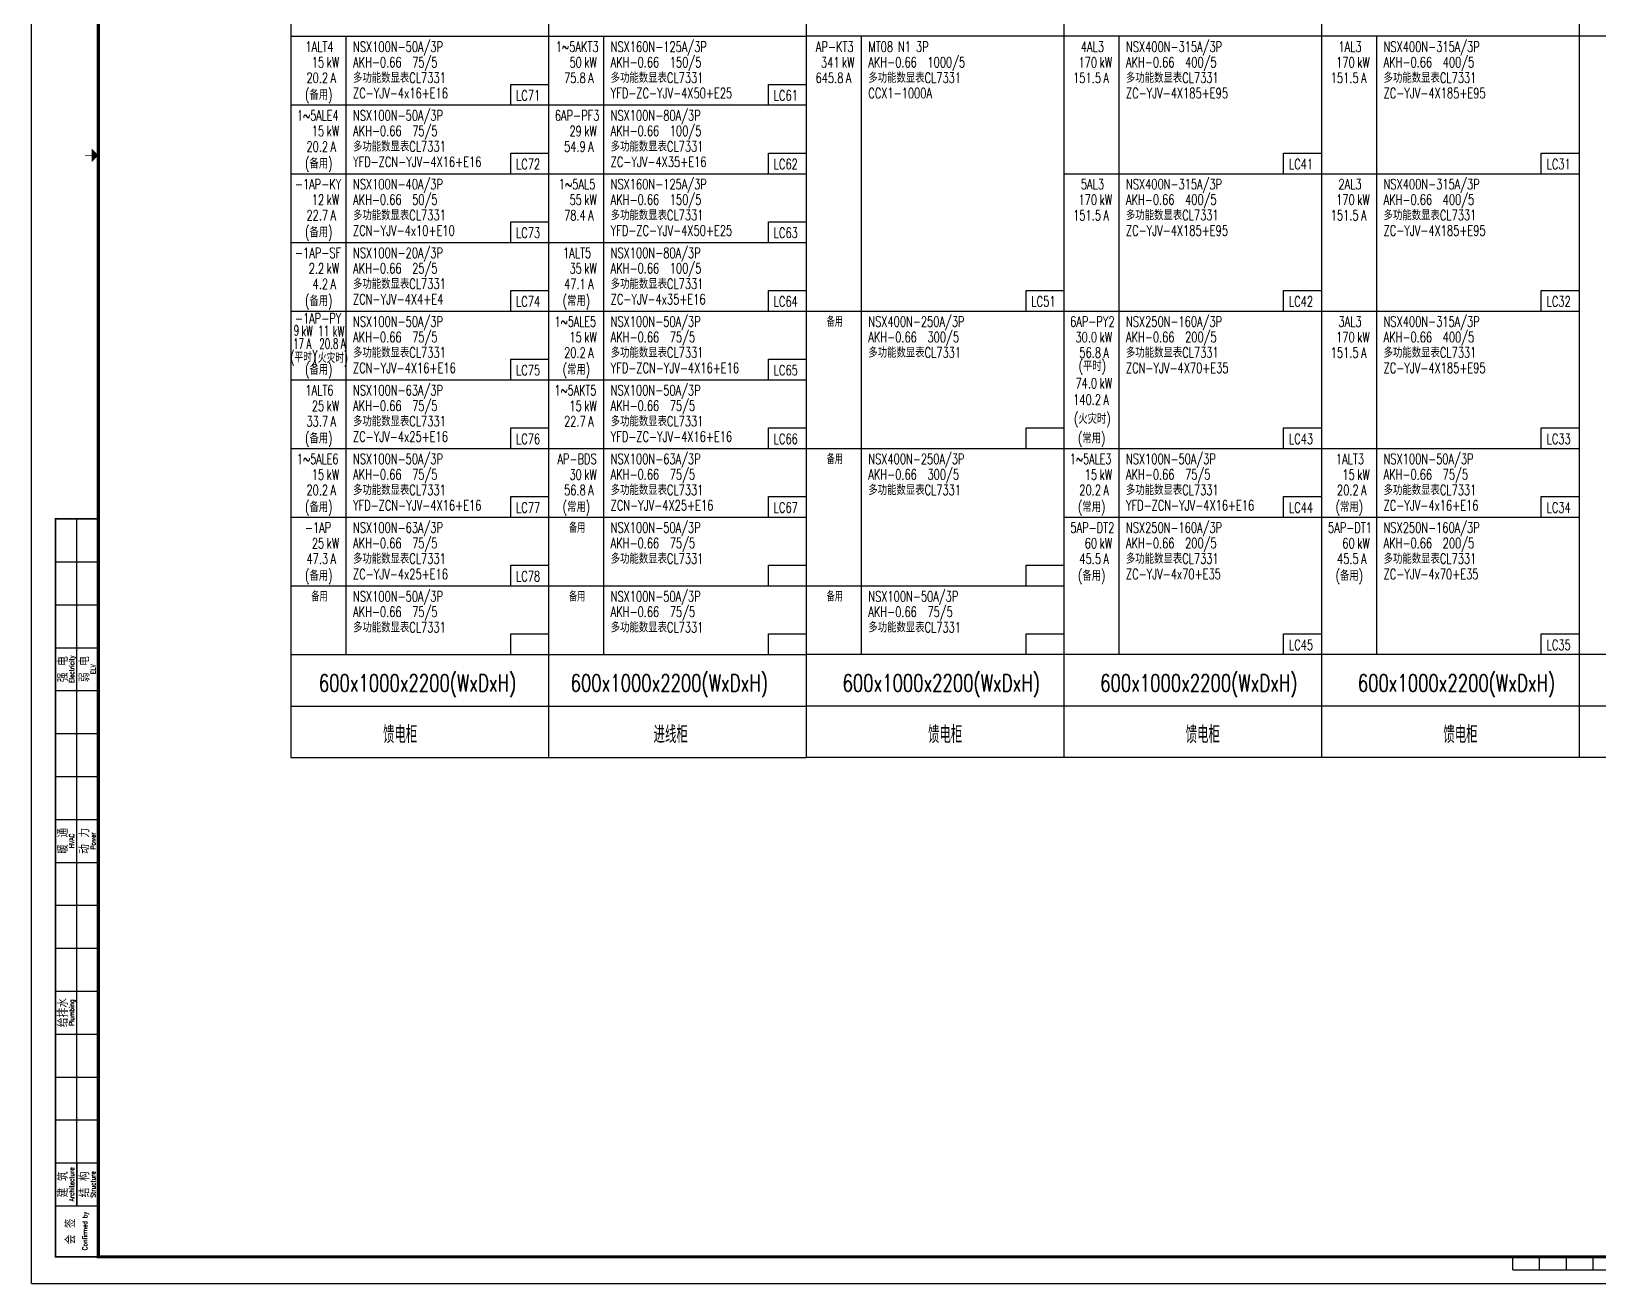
# Model space of a CAD drawing. Extents: x -336391 to 664021, y -458009 to -178412.
# Drawn here: x 297610 to 356012, y -458009 to -411342 of the extents above; entities that cross this region are included whole.
import ezdxf
from ezdxf.enums import TextEntityAlignment as Align

# ---------------------------------------------------------------- set-up
doc = ezdxf.new("R2010")
doc.units = 0
doc.header["$LTSCALE"] = 1000
doc.header["$MEASUREMENT"] = 0
for name, color, linetype in [('A-墙线', 7, 'CONTINUOUS'), ('图框', 7, 'CONTINUOUS'), ('电气-文字', 4, 'CONTINUOUS')]:
    doc.layers.add(name, color=color, linetype=linetype)
doc.styles.add('HZ', font='tjromans.shx', dxfattribs={"width": 0.75, "bigfont": 'tjhztxt.shx'})
doc.styles.add('TKZ2_tjkts.shx', font='tjromant.shx', dxfattribs={"bigfont": 'tjkts.shx'})

# ---------------------------------------------------------------- blocks, each defined once
blk = doc.blocks.new('tk2')
at = {"layer": '图框'}
for p, q in [((0, 0), (0, 84100)), ((1700, 2900), (1700, 28500)), ((900, 26900), (2500, 26900)), ((900, 25300), (2500, 25300)), ((900, 23700), (2500, 23700)), ((900, 22100), (2500, 22100)), ((900, 20500), (2500, 20500)), ((900, 18900), (2500, 18900)), ((900, 17300), (2500, 17300)), ((900, 15700), (2500, 15700)), ((900, 14100), (2500, 14100)), ((900, 12500), (2500, 12500)), ((900, 10900), (2500, 10900)), ((900, 9300), (2500, 9300)), ((900, 7700), (2500, 7700)), ((900, 6100), (2500, 6100)), ((900, 4500), (2500, 4500)), ((1700, 4500), (1700, 2900)), ((900, 2900), (2500, 2900)), ((55200, 511), (55200, 1011)), ((56200, 511), (56200, 1011)), ((57200, 511), (57200, 1011)), ((58200, 511), (58200, 1011)), ((0, 0), (118900, 0)), ((55200, 511), (65200, 511))]:
    blk.add_line(p, q, dxfattribs=at)
at = {"layer": '图框', "const_width": 120}
blk.add_lwpolyline([(117900, 1000), (117900, 83100), (2500, 83100), (2500, 1000)], close=True, dxfattribs=at)
at = {"layer": '图框'}
for points, const_width in [([(2250, 42050), (2000, 42050)], 30), ([(2500, 1000), (900, 1000), (900, 28500), (2500, 28500)], 60)]:
    blk.add_lwpolyline(points, dxfattribs=dict(at, const_width=const_width))
blk.add_solid([(2250, 41800), (2250, 42300), (2500, 42050)], dxfattribs=at)
at = {"layer": '图框', "style": 'TKZ2_tjkts.shx', "width": 0.8}
for s, p in [('Electricity', (1502, 22900)), ('ELV', (2302, 22900)), ('HVAC', (1502, 16500)), ('Power', (2302, 16500)), ('Plumbing', (1502, 10100)), ('Architecture', (1502, 3700)), ('Structure', (2302, 3700)), ('Confirmed by', (1995, 1961))]:
    blk.add_text(s, height=180, rotation=90, dxfattribs=at).set_placement(p, align=Align.MIDDLE_CENTER)
at = {"layer": '图框', "style": 'TKZ2_tjkts.shx'}
for s, p in [('强 电', (1179, 22900)), ('弱 电', (1979, 22900)), ('暖 通', (1179, 16500)), ('动 力', (1979, 16500)), ('给排水', (1179, 10100)), ('建 筑', (1179, 3700)), ('结 构', (1979, 3700)), ('会 签', (1462, 1950))]:
    blk.add_text(s, height=360, rotation=90, dxfattribs=at).set_placement(p, align=Align.MIDDLE_CENTER)

msp = doc.modelspace()

# ---------------------------------------------------------------- linework, layer by layer
at = {"layer": '电气-文字'}
for p, q in [((307282.3, -382726), (307282.3, -438406)), ((307282.3, -382726), (307282.3, -438406)), ((307282.3, -382726), (307282.3, -438406)), ((316882.3, -382726), (316882.3, -438406)), ((326482.3, -382726), (326482.3, -438406)), ((326482.3, -382726), (326482.3, -438406)), ((326482.3, -382726), (326482.3, -438406)), ((326482.3, -382726), (326482.3, -438406)), ((326482.3, -382726), (326482.3, -438406)), ((336082.3, -382726), (336082.3, -438406)), ((345682.3, -382726), (345682.3, -438406)), ((355282.3, -382726), (355282.3, -438406)), ((355282.3, -382726), (355282.3, -438406)), ((355282.3, -382726), (355282.3, -438406)), ((307282.3, -411526), (326482.3, -411526)), ((309330.3, -411526), (309330.3, -434566)), ((318930.3, -411526), (318930.3, -434566)), ((400539.5, -411526), (326482.3, -411526)), ((328530.3, -411526), (328530.3, -434566)), ((338130.3, -411526), (338130.3, -434566)), ((347730.3, -411526), (347730.3, -434566)), ((307282.3, -414086), (316882.3, -414086)), ((316882.3, -414086), (326482.3, -414086)), ((307282.3, -416646), (316882.3, -416646)), ((316882.3, -416646), (326482.3, -416646)), ((336082.3, -416646), (345682.3, -416646)), ((336082.3, -416646), (345682.3, -416646)), ((345682.3, -416646), (355282.3, -416646)), ((307282.3, -419206), (316882.3, -419206)), ((316882.3, -419206), (326482.3, -419206)), ((307282.3, -421766), (316882.3, -421766)), ((316882.3, -421766), (326482.3, -421766)), ((326482.3, -421766), (336082.3, -421766)), ((336082.3, -421766), (345682.3, -421766)), ((345682.3, -421766), (355282.3, -421766)), ((307282.3, -424326), (316882.3, -424326)), ((316882.3, -424326), (326482.3, -424326)), ((307282.3, -426886), (316882.3, -426886)), ((316882.3, -426886), (326482.3, -426886)), ((326482.3, -426886), (336082.3, -426886)), ((336082.3, -426886), (345682.3, -426886)), ((345682.3, -426886), (355282.3, -426886)), ((307282.3, -429446), (316882.3, -429446)), ((316882.3, -429446), (326482.3, -429446)), ((336082.3, -429446), (345682.3, -429446)), ((345682.3, -429446), (355282.3, -429446)), ((307282.3, -432006), (316882.3, -432006)), ((316882.3, -432006), (326482.3, -432006)), ((326482.3, -432006), (336082.3, -432006)), ((307282.3, -434566), (326482.3, -434566)), ((316882.3, -434566), (326482.3, -434566)), ((400539.5, -434566), (326482.3, -434566)), ((307282.3, -436486), (326482.3, -436486)), ((400539.5, -436486), (326482.3, -436486)), ((307282.3, -438406), (326482.3, -438406)), ((400539.5, -438406), (326482.3, -438406))]:
    msp.add_line(p, q, dxfattribs=at)
for points in [[(315474.3, -414086), (315474.3, -413318), (316882.3, -413318)], [(325074.3, -414086), (325074.3, -413318), (326482.3, -413318)], [(315474.3, -416646), (315474.3, -415878), (316882.3, -415878)], [(325074.3, -416646), (325074.3, -415878), (326482.3, -415878)], [(344274.3, -416646), (344274.3, -415878), (345682.3, -415878)], [(353874.3, -416646), (353874.3, -415878), (355282.3, -415878)], [(315474.3, -419206), (315474.3, -418438), (316882.3, -418438)], [(325074.3, -419206), (325074.3, -418438), (326482.3, -418438)], [(315474.3, -421766), (315474.3, -420998), (316882.3, -420998)], [(325074.3, -421766), (325074.3, -420998), (326482.3, -420998)], [(334674.3, -421766), (334674.3, -420998), (336082.3, -420998)], [(344274.3, -421766), (344274.3, -420998), (345682.3, -420998)], [(353874.3, -421766), (353874.3, -420998), (355282.3, -420998)], [(315474.3, -424326), (315474.3, -423558), (316882.3, -423558)], [(325074.3, -424326), (325074.3, -423558), (326482.3, -423558)], [(315474.3, -426886), (315474.3, -426118), (316882.3, -426118)], [(325074.3, -426886), (325074.3, -426118), (326482.3, -426118)], [(334674.3, -426886), (334674.3, -426118), (336082.3, -426118)], [(344274.3, -426886), (344274.3, -426118), (345682.3, -426118)], [(353874.3, -426886), (353874.3, -426118), (355282.3, -426118)], [(315474.3, -429446), (315474.3, -428678), (316882.3, -428678)], [(325074.3, -429446), (325074.3, -428678), (326482.3, -428678)], [(344274.3, -429446), (344274.3, -428678), (345682.3, -428678)], [(353874.3, -429446), (353874.3, -428678), (355282.3, -428678)], [(315474.3, -432006), (315474.3, -431238), (316882.3, -431238)], [(325074.3, -432006), (325074.3, -431238), (326482.3, -431238)], [(334674.3, -432006), (334674.3, -431238), (336082.3, -431238)], [(315474.3, -434566), (315474.3, -433798), (316882.3, -433798)], [(325074.3, -434566), (325074.3, -433798), (326482.3, -433798)], [(334674.3, -434566), (334674.3, -433798), (336082.3, -433798)], [(344274.3, -434566), (344274.3, -433798), (345682.3, -433798)], [(353874.3, -434566), (353874.3, -433798), (355282.3, -433798)]]:
    msp.add_lwpolyline(points, dxfattribs=at)

# ---------------------------------------------------------------- block references
at = {"layer": 'A-墙线'}
msp.add_blockref('tk2', (297610.3, -458008.9), dxfattribs=at)

# ---------------------------------------------------------------- texts
at = {"layer": '电气-文字', "color": 3, "style": 'HZ'}
for s, width, p in [('1ALT4', 0.7, (308346.1, -412108.8)), ('(备用)', 0.7, (308321.9, -413894.7)), ('1~5ALE4', 0.68, (308282.3, -414668.8)), ('(备用)', 0.7, (308321.9, -416454.7)), ('-1AP-KY', 0.7, (308296, -417228.8)), ('(备用)', 0.7, (308321.9, -419014.7)), ('-1AP-SF', 0.7, (308296, -419788.8)), ('(备用)', 0.7, (308321.9, -421574.7)), ('-1AP-PY', 0.7, (308296, -422230.7)), ('(平时)', 0.65, (307738.4, -423673.1)), ('(火灾时)', 0.65, (308773.8, -423697.6)), ('(备用)', 0.7, (308321.9, -424134.7)), ('1ALT6', 0.7, (308346.1, -424908.8)), ('(备用)', 0.7, (308321.9, -426694.7)), ('1~5ALE6', 0.68, (308282.3, -427468.8)), ('(备用)', 0.7, (308321.9, -429254.7)), ('-1AP', 0.7, (308296, -430028.8)), ('5AP-DT2', 0.7, (337146.1, -430028.8)), ('5AP-DT1', 0.7, (346746.1, -430028.8)), ('(备用)', 0.7, (308321.9, -431814.7)), ('(备用)', 0.7, (337121.9, -431814.7)), ('(备用)', 0.7, (346721.9, -431814.7))]:
    msp.add_text(s, height=384, dxfattribs=dict(at, width=width)).set_placement(p, align=Align.CENTER)
for s, width, p in [('NSX100N-50A/3P', 0.7, (309597.7, -412108.8)), ('kW', 0.7, (308612.1, -412690.2)), ('AKH-0.66', 0.7, (309597.7, -412684.8)), ('75/5', 0.7, (311801, -412684.8)), ('A', 0.7, (308757.6, -413266.2)), ('多功能数显表CL7331', 0.7, (309597.7, -413260.8)), ('ZC-YJV-4x16+E16', 0.7, (309597.7, -413836.8)), ('NSX100N-50A/3P', 0.7, (309597.7, -414668.8)), ('kW', 0.7, (308612.1, -415250.2)), ('AKH-0.66', 0.7, (309597.7, -415244.8)), ('75/5', 0.7, (311801, -415244.8)), ('A', 0.7, (308757.6, -415826.2)), ('多功能数显表CL7331', 0.7, (309597.7, -415820.8)), ('YFD-ZCN-YJV-4X16+E16', 0.7, (309597.7, -416396.8)), ('NSX100N-40A/3P', 0.7, (309597.7, -417228.8)), ('kW', 0.7, (308612.1, -417810.2)), ('AKH-0.66', 0.7, (309597.7, -417804.8)), ('50/5', 0.7, (311801, -417804.8)), ('A', 0.7, (308757.6, -418386.2)), ('多功能数显表CL7331', 0.7, (309597.7, -418380.8)), ('ZCN-YJV-4x10+E10', 0.7, (309597.7, -418956.8)), ('NSX100N-20A/3P', 0.7, (309597.7, -419788.8)), ('kW', 0.7, (308612.1, -420370.2)), ('AKH-0.66', 0.7, (309597.7, -420364.8)), ('25/5', 0.7, (311801, -420364.8)), ('A', 0.7, (308757.6, -420946.2)), ('多功能数显表CL7331', 0.7, (309597.7, -420940.8)), ('ZCN-YJV-4X4+E4', 0.7, (309597.7, -421516.8)), ('NSX100N-50A/3P', 0.7, (309597.7, -422348.8)), ('kW', 0.62, (307677.7, -422698.8)), ('A', 0.62, (307860.3, -423176.3)), ('kW', 0.65, (308835.1, -422710.1)), ('A', 0.62, (309142.6, -423161)), ('AKH-0.66', 0.7, (309597.7, -422924.8)), ('75/5', 0.7, (311801, -422924.8)), ('多功能数显表CL7331', 0.7, (309597.7, -423500.8)), ('ZCN-YJV-4X16+E16', 0.7, (309597.7, -424076.8)), ('NSX100N-63A/3P', 0.7, (309597.7, -424908.8)), ('kW', 0.7, (308612.1, -425490.2)), ('AKH-0.66', 0.7, (309597.7, -425484.8)), ('75/5', 0.7, (311801, -425484.8)), ('A', 0.7, (308757.6, -426066.2)), ('多功能数显表CL7331', 0.7, (309597.7, -426060.8)), ('ZC-YJV-4x25+E16', 0.7, (309597.7, -426636.8)), ('NSX100N-50A/3P', 0.7, (309597.7, -427468.8)), ('kW', 0.7, (308612.1, -428050.2)), ('AKH-0.66', 0.7, (309597.7, -428044.8)), ('75/5', 0.7, (311801, -428044.8)), ('A', 0.7, (308757.6, -428626.2)), ('多功能数显表CL7331', 0.7, (309597.7, -428620.8)), ('YFD-ZCN-YJV-4X16+E16', 0.7, (309597.7, -429196.8)), ('NSX100N-63A/3P', 0.7, (309597.7, -430028.8)), ('NSX250N-160A/3P', 0.7, (338397.7, -430028.8)), ('NSX250N-160A/3P', 0.7, (347997.7, -430028.8)), ('kW', 0.7, (308612.1, -430610.2)), ('AKH-0.66', 0.7, (309597.7, -430604.8)), ('75/5', 0.7, (311801, -430604.8)), ('kW', 0.7, (337412.1, -430610.2)), ('AKH-0.66', 0.7, (338397.7, -430604.8)), ('200/5', 0.7, (340601, -430604.8)), ('kW', 0.7, (347012.1, -430610.2)), ('AKH-0.66', 0.7, (347997.7, -430604.8)), ('200/5', 0.7, (350201, -430604.8)), ('A', 0.7, (308757.6, -431186.2)), ('多功能数显表CL7331', 0.7, (309597.7, -431180.8)), ('A', 0.7, (337557.6, -431186.2)), ('多功能数显表CL7331', 0.7, (338397.7, -431180.8)), ('A', 0.7, (347157.6, -431186.2)), ('多功能数显表CL7331', 0.7, (347997.7, -431180.8)), ('ZC-YJV-4x25+E16', 0.7, (309597.7, -431756.8)), ('ZC-YJV-4x70+E35', 0.7, (338397.7, -431756.8)), ('ZC-YJV-4x70+E35', 0.7, (347997.7, -431756.8))]:
    msp.add_text(s, height=384, dxfattribs=dict(at, width=width)).set_placement(p)
at = {"layer": '电气-文字', "style": 'HZ'}
for s, width, p in [('1~5AKT3', 0.7, (317946.1, -412108.8)), ('AP-KT3', 0.7, (327546.1, -412108.8)), ('4AL3', 0.7, (337146.1, -412108.8)), ('1AL3', 0.7, (346746.1, -412108.8)), ('6AP-PF3', 0.7, (317946.1, -414668.8)), ('1~5AL5', 0.7, (317946.1, -417228.8)), ('5AL3', 0.7, (337146.1, -417228.8)), ('2AL3', 0.7, (346746.1, -417228.8)), ('备用', 0.6, (327546.1, -422348.8)), ('3AL3', 0.7, (346746.1, -422348.8)), ('1~5AKT5', 0.68, (317882.3, -424908.8)), ('备用', 0.6, (327546.1, -427468.8)), ('备用', 0.6, (317946.1, -430028.8)), ('备用', 0.6, (308346.1, -432588.8)), ('备用', 0.6, (317946.1, -432588.8)), ('备用', 0.6, (327546.1, -432588.8))]:
    msp.add_text(s, height=384, dxfattribs=dict(at, width=width)).set_placement(p, align=Align.CENTER)
at = {"layer": '电气-文字', "style": 'HZ', "width": 0.7}
for s, height, p in [('NSX160N-125A/3P', 384, (319197.7, -412108.8)), ('MT08 N1 3P', 384, (328797.7, -412108.8)), ('NSX400N-315A/3P', 384, (338397.7, -412108.8)), ('NSX400N-315A/3P', 384, (347997.7, -412108.8)), ('kW', 384, (318212.1, -412690.2)), ('AKH-0.66', 384, (319197.7, -412684.8)), ('150/5', 384, (321401, -412684.8)), ('kW', 384, (327812.1, -412690.2)), ('AKH-0.66', 384, (328797.7, -412684.8)), ('1000/5', 384, (331001, -412684.8)), ('kW', 384, (337412.1, -412690.2)), ('AKH-0.66', 384, (338397.7, -412684.8)), ('400/5', 384, (340601, -412684.8)), ('kW', 384, (347012.1, -412690.2)), ('AKH-0.66', 384, (347997.7, -412684.8)), ('400/5', 384, (350201, -412684.8)), ('A', 384, (318357.6, -413266.2)), ('多功能数显表CL7331', 384, (319197.7, -413260.8)), ('A', 384, (327957.6, -413266.2)), ('多功能数显表CL7331', 384, (328797.7, -413260.8)), ('A', 384, (337557.6, -413266.2)), ('多功能数显表CL7331', 384, (338397.7, -413260.8)), ('A', 384, (347157.6, -413266.2)), ('多功能数显表CL7331', 384, (347997.7, -413260.8)), ('YFD-ZC-YJV-4X50+E25', 384, (319197.7, -413836.8)), ('CCX1-1000A', 384, (328797.7, -413836.8)), ('ZC-YJV-4X185+E95', 384, (338397.7, -413836.8)), ('ZC-YJV-4X185+E95', 384, (347997.7, -413836.8)), ('LC71', 384, (315672.7, -413919.4)), ('LC61', 384, (325272.7, -413919.4)), ('NSX100N-80A/3P', 384, (319197.7, -414668.8)), ('kW', 384, (318212.1, -415250.2)), ('AKH-0.66', 384, (319197.7, -415244.8)), ('100/5', 384, (321401, -415244.8)), ('A', 384, (318357.6, -415826.2)), ('多功能数显表CL7331', 384, (319197.7, -415820.8)), ('LC72', 384, (315672.7, -416479.4)), ('ZC-YJV-4X35+E16', 384, (319197.7, -416396.8)), ('LC62', 384, (325272.7, -416479.4)), ('LC41', 384, (344472.7, -416479.4)), ('LC31', 384, (354072.7, -416479.4)), ('NSX160N-125A/3P', 384, (319197.7, -417228.8)), ('NSX400N-315A/3P', 384, (338397.7, -417228.8)), ('NSX400N-315A/3P', 384, (347997.7, -417228.8)), ('kW', 384, (318212.1, -417810.2)), ('AKH-0.66', 384, (319197.7, -417804.8)), ('150/5', 384, (321401, -417804.8)), ('kW', 384, (337412.1, -417810.2)), ('AKH-0.66', 384, (338397.7, -417804.8)), ('400/5', 384, (340601, -417804.8)), ('kW', 384, (347012.1, -417810.2)), ('AKH-0.66', 384, (347997.7, -417804.8)), ('400/5', 384, (350201, -417804.8)), ('A', 384, (318357.6, -418386.2)), ('多功能数显表CL7331', 384, (319197.7, -418380.8)), ('A', 384, (337557.6, -418386.2)), ('多功能数显表CL7331', 384, (338397.7, -418380.8)), ('A', 384, (347157.6, -418386.2)), ('多功能数显表CL7331', 384, (347997.7, -418380.8)), ('LC73', 384, (315672.7, -419039.4)), ('YFD-ZC-YJV-4X50+E25', 384, (319197.7, -418956.8)), ('LC63', 384, (325272.7, -419039.4)), ('ZC-YJV-4X185+E95', 384, (338397.7, -418956.8)), ('ZC-YJV-4X185+E95', 384, (347997.7, -418956.8)), ('LC74', 384, (315672.7, -421599.4)), ('LC64', 384, (325272.7, -421599.4)), ('LC51', 384, (334872.7, -421599.4)), ('LC42', 384, (344472.7, -421599.4)), ('LC32', 384, (354072.7, -421599.4)), ('NSX400N-250A/3P', 384, (328797.7, -422348.8)), ('NSX400N-315A/3P', 384, (347997.7, -422348.8)), ('AKH-0.66', 384, (328797.7, -422924.8)), ('300/5', 384, (331001, -422924.8)), ('kW', 384, (347012.1, -422930.2)), ('AKH-0.66', 384, (347997.7, -422924.8)), ('400/5', 384, (350201, -422924.8)), ('多功能数显表CL7331', 384, (328797.7, -423500.8)), ('A', 384, (347157.6, -423506.2)), ('多功能数显表CL7331', 384, (347997.7, -423500.8)), ('LC75', 384, (315672.7, -424159.4)), ('LC65', 384, (325272.7, -424159.4)), ('ZC-YJV-4X185+E95', 384, (347997.7, -424076.8)), ('NSX100N-50A/3P', 384, (319197.7, -424908.8)), ('kW', 384, (318212.1, -425490.2)), ('AKH-0.66', 384, (319197.7, -425484.8)), ('75/5', 384, (321401, -425484.8)), ('A', 384, (318357.6, -426066.2)), ('多功能数显表CL7331', 384, (319197.7, -426060.8)), ('YFD-ZC-YJV-4X16+E16', 384, (319197.7, -426636.8)), ('LC76', 384, (315672.7, -426719.4)), ('LC66', 384, (325272.7, -426719.4)), ('LC43', 384, (344472.7, -426719.4)), ('LC33', 384, (354072.7, -426719.4)), ('NSX400N-250A/3P', 384, (328797.7, -427468.8)), ('AKH-0.66', 384, (328797.7, -428044.8)), ('300/5', 384, (331001, -428044.8)), ('多功能数显表CL7331', 384, (328797.7, -428620.8)), ('LC77', 384, (315672.7, -429279.4)), ('LC67', 384, (325272.7, -429279.4)), ('LC44', 384, (344472.7, -429279.4)), ('LC34', 384, (354072.7, -429279.4)), ('NSX100N-50A/3P', 384, (319197.7, -430028.8)), ('AKH-0.66', 384, (319197.7, -430604.8)), ('75/5', 384, (321401, -430604.8)), ('多功能数显表CL7331', 384, (319197.7, -431180.8)), ('LC78', 384, (315672.7, -431839.4)), ('NSX100N-50A/3P', 384, (309597.7, -432588.8)), ('NSX100N-50A/3P', 384, (319197.7, -432588.8)), ('NSX100N-50A/3P', 384, (328797.7, -432588.8)), ('75/5', 384, (311801, -433164.8)), ('75/5', 384, (321401, -433164.8)), ('75/5', 384, (331001, -433164.8)), ('AKH-0.66', 384, (309597.7, -433164.8)), ('多功能数显表CL7331', 384, (309597.7, -433740.8)), ('AKH-0.66', 384, (319197.7, -433164.8)), ('多功能数显表CL7331', 384, (319197.7, -433740.8)), ('AKH-0.66', 384, (328797.7, -433164.8)), ('多功能数显表CL7331', 384, (328797.7, -433740.8)), ('LC45', 384, (344472.7, -434399.4)), ('LC35', 384, (354072.7, -434399.4)), ('600x1000x2200(WxDxH)', 640, (308325.1, -435945.7)), ('600x1000x2200(WxDxH)', 640, (317706.1, -435945.7)), ('600x1000x2200(WxDxH)', 640, (327839.3, -435945.7)), ('600x1000x2200(WxDxH)', 640, (337439.3, -435945.7)), ('600x1000x2200(WxDxH)', 640, (347039.3, -435945.7)), ('馈电柜', 640, (310716.4, -437865.7)), ('进线柜', 640, (320796.2, -437865.7)), ('馈电柜', 640, (331024.3, -437865.7)), ('馈电柜', 640, (340624.3, -437865.7)), ('馈电柜', 640, (350224.3, -437865.7))]:
    msp.add_text(s, height=height, dxfattribs=at).set_placement(p)
at = {"layer": '电气-文字', "color": 3, "style": 'HZ'}
for s, width, p in [('15', 0.7, (308522.3, -412690.2)), ('20.2', 0.7, (308667.7, -413266.2)), ('15', 0.7, (308522.3, -415250.2)), ('20.2', 0.7, (308667.7, -415826.2)), ('12', 0.7, (308522.3, -417810.2)), ('22.7', 0.7, (308667.7, -418386.2)), ('2.2', 0.7, (308522.3, -420370.2)), ('4.2', 0.7, (308667.7, -420946.2)), ('9', 0.62, (307587.8, -422676.5)), ('17', 0.62, (307770.4, -423176.3)), ('11', 0.65, (308717.5, -422696.3)), ('20.8', 0.62, (309052.7, -423176.3)), ('25', 0.7, (308522.3, -425490.2)), ('33.7', 0.7, (308667.7, -426066.2)), ('15', 0.7, (308522.3, -428050.2)), ('20.2', 0.7, (308667.7, -428626.2)), ('25', 0.7, (308522.3, -430610.2)), ('60', 0.7, (337322.3, -430610.2)), ('60', 0.7, (346922.3, -430610.2)), ('47.3', 0.7, (308667.7, -431186.2)), ('45.5', 0.7, (337467.7, -431186.2)), ('45.5', 0.7, (347067.7, -431186.2))]:
    msp.add_text(s, height=384, dxfattribs=dict(at, width=width)).set_placement(p, align=Align.RIGHT)
at = {"layer": '电气-文字', "style": 'HZ', "width": 0.7}
for s, p in [('50', (318122.3, -412690.2)), ('341', (327722.3, -412690.2)), ('170', (337322.3, -412690.2)), ('170', (346922.3, -412690.2)), ('75.8', (318267.7, -413266.2)), ('645.8', (327867.7, -413266.2)), ('151.5', (337467.7, -413266.2)), ('151.5', (347067.7, -413266.2)), ('29', (318122.3, -415250.2)), ('54.9', (318267.7, -415826.2)), ('55', (318122.3, -417810.2)), ('170', (337322.3, -417810.2)), ('170', (346922.3, -417810.2)), ('78.4', (318267.7, -418386.2)), ('151.5', (337467.7, -418386.2)), ('151.5', (347067.7, -418386.2)), ('170', (346922.3, -422930.2)), ('151.5', (347067.7, -423506.2)), ('15', (318122.3, -425490.2)), ('22.7', (318267.7, -426066.2))]:
    msp.add_text(s, height=384, dxfattribs=at).set_placement(p, align=Align.RIGHT)
at = {"layer": '电气-文字', "color": 1, "style": 'HZ'}
for s, width, p in [('1ALT5', 0.7, (317946.1, -419788.8)), ('(常用)', 0.7, (317921.9, -421574.7)), ('1~5ALE5', 0.68, (317882.3, -422348.8)), ('6AP-PY2', 0.7, (337146.1, -422348.8)), ('(常用)', 0.7, (317921.9, -424134.7)), ('(平时)', 0.7, (337146.1, -424003.5)), ('(火灾时)', 0.7, (337146.1, -425967.4)), ('(常用)', 0.7, (337121.9, -426694.7)), ('AP-BDS', 0.7, (317946.1, -427468.8)), ('1~5ALE3', 0.68, (337082.3, -427468.8)), ('1ALT3', 0.7, (346746.1, -427469.8)), ('(常用)', 0.7, (317921.9, -429254.7)), ('(常用)', 0.7, (337121.9, -429254.7)), ('(常用)', 0.7, (346721.9, -429254.7))]:
    msp.add_text(s, height=384, dxfattribs=dict(at, width=width)).set_placement(p, align=Align.CENTER)
at = {"layer": '电气-文字', "color": 1, "style": 'HZ', "width": 0.7}
for s, p in [('NSX100N-80A/3P', (319197.7, -419788.8)), ('kW', (318212.1, -420370.2)), ('AKH-0.66', (319197.7, -420364.8)), ('100/5', (321401, -420364.8)), ('A', (318357.6, -420946.2)), ('多功能数显表CL7331', (319197.7, -420940.8)), ('ZC-YJV-4x35+E16', (319197.7, -421516.8)), ('NSX100N-50A/3P', (319197.7, -422348.8)), ('NSX250N-160A/3P', (338397.7, -422348.8)), ('kW', (318212.1, -422930.2)), ('AKH-0.66', (319197.7, -422924.8)), ('75/5', (321401, -422924.8)), ('kW', (337412.1, -422930.2)), ('AKH-0.66', (338397.7, -422924.8)), ('200/5', (340601, -422924.8)), ('A', (318357.6, -423506.2)), ('多功能数显表CL7331', (319197.7, -423500.8)), ('A', (337557.6, -423506.2)), ('多功能数显表CL7331', (338397.7, -423500.8)), ('YFD-ZCN-YJV-4X16+E16', (319197.7, -424076.8)), ('ZCN-YJV-4X70+E35', (338397.7, -424076.8)), ('kW', (337412.1, -424645.6)), ('A', (337557.6, -425258.1)), ('NSX100N-63A/3P', (319197.7, -427468.8)), ('NSX100N-50A/3P', (338397.7, -427468.8)), ('NSX100N-50A/3P', (347997.7, -427469.8)), ('kW', (318212.1, -428050.2)), ('AKH-0.66', (319197.7, -428044.8)), ('75/5', (321401, -428044.8)), ('kW', (337412.1, -428050.2)), ('AKH-0.66', (338397.7, -428044.8)), ('75/5', (340601, -428044.8)), ('kW', (347012.1, -428051.2)), ('AKH-0.66', (347997.7, -428045.8)), ('75/5', (350201, -428045.8)), ('A', (318357.6, -428626.2)), ('多功能数显表CL7331', (319197.7, -428620.8)), ('A', (337557.6, -428626.2)), ('多功能数显表CL7331', (338397.7, -428620.8)), ('A', (347157.6, -428627.2)), ('多功能数显表CL7331', (347997.7, -428621.8)), ('ZCN-YJV-4X25+E16', (319197.7, -429196.8)), ('YFD-ZCN-YJV-4X16+E16', (338397.7, -429196.8)), ('ZC-YJV-4x16+E16', (347997.7, -429197.8))]:
    msp.add_text(s, height=384, dxfattribs=at).set_placement(p)
for s, p in [('35', (318122.3, -420370.2)), ('47.1', (318267.7, -420946.2)), ('15', (318122.3, -422930.2)), ('30.0', (337322.3, -422930.2)), ('20.2', (318267.7, -423506.2)), ('56.8', (337467.7, -423506.2)), ('74.0', (337322.3, -424645.6)), ('140.2', (337467.7, -425258.1)), ('30', (318122.3, -428050.2)), ('15', (337322.3, -428050.2)), ('15', (346922.3, -428051.2)), ('56.8', (318267.7, -428626.2)), ('20.2', (337467.7, -428626.2)), ('20.2', (347067.7, -428627.2))]:
    msp.add_text(s, height=384, dxfattribs=at).set_placement(p, align=Align.RIGHT)

doc.saveas('drawing.dxf')
